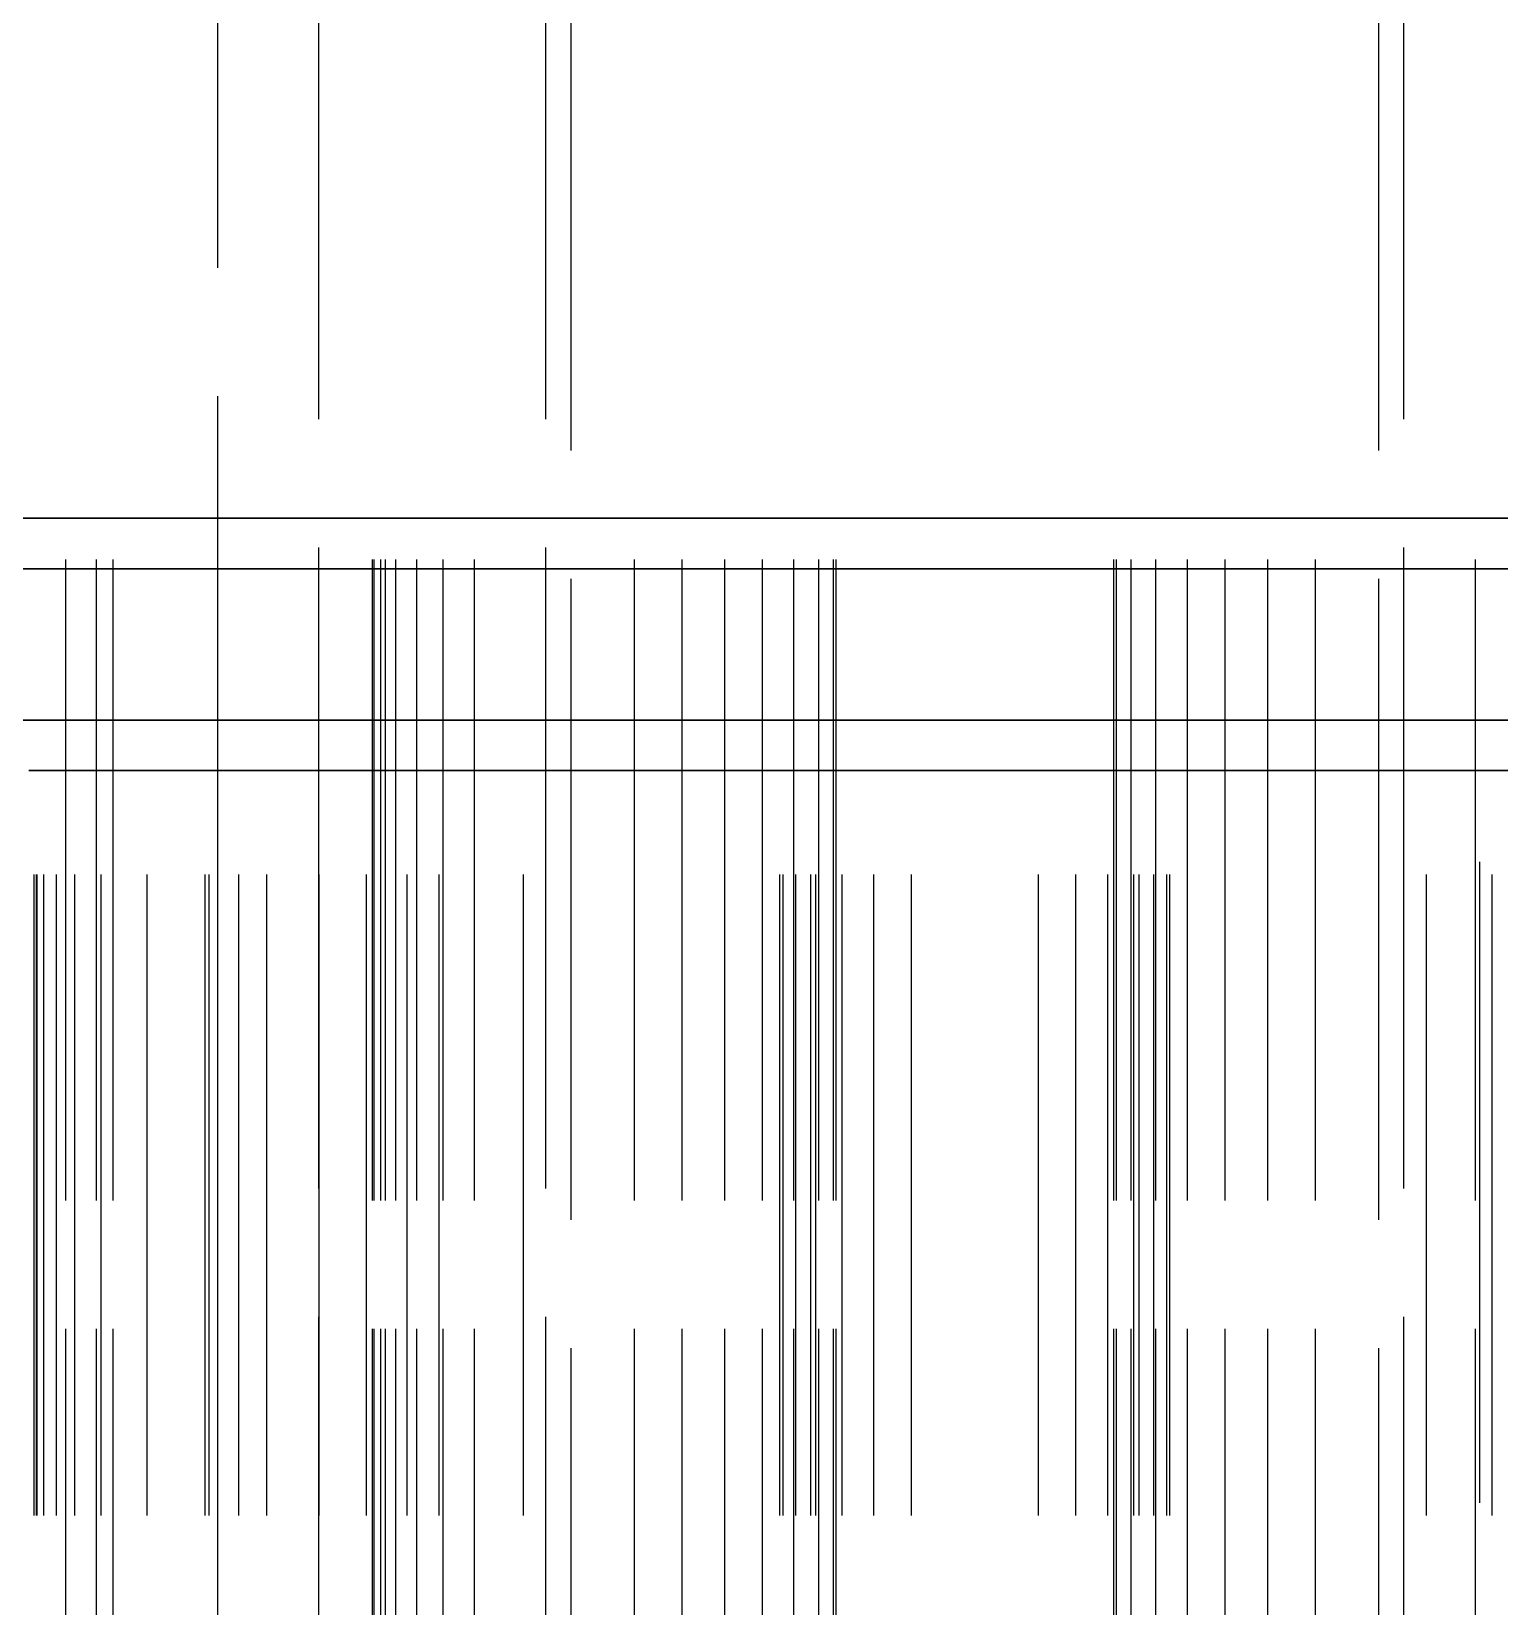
# Model space of a CAD drawing. Header units: millimetres. Extents: x -9 to 243, y -53 to 196.
# Drawn here: x 156.981 to 159.889, y 21.644 to 24.764 of the extents above; entities that cross this region are included whole.
import ezdxf

# ---------------------------------------------------------------- set-up
doc = ezdxf.new("R2010")
doc.units = ezdxf.units.MM
doc.linetypes.add('DASHED', pattern=[1.524, 1.27, -0.254])
doc.layers.add('HIDDEN', color=8, linetype='DASHED')

msp = doc.modelspace()

# ---------------------------------------------------------------- linework, layer by layer
at = {"layer": 'HIDDEN'}
for points in [[(158.05, -23.31), (158.05, 34.4)], [(159.65, -23.31), (159.65, 34.4)], [(157.55, -20.2), (157.55, 32.4)], [(158, -20.2), (158, 32.4)], [(159.7, -20.2), (159.7, 32.4)], [(157.35, -19.9), (157.35, 32.1)], [(162.77063, 23.8), (162.16746, 23.8), (161.56429, 23.8), (160.96111, 23.8), (160.35794, 23.8), (159.75476, 23.8), (159.15159, 23.8), (158.54841, 23.8), (157.94524, 23.8), (157.34206, 23.8), (156.73889, 23.8), (156.13571, 23.8), (155.53254, 23.8), (154.92937, 23.8), (154.32619, 23.8), (153.72302, 23.8), (153.11984, 23.8), (152.51667, 23.8), (151.91349, 23.8)], [(151.91349, 23.8), (152.21508, 23.8), (152.51667, 23.8), (152.81825, 23.8), (153.11984, 23.8), (153.42143, 23.8), (153.72302, 23.8), (154.0246, 23.8), (154.32619, 23.8), (154.62778, 23.8), (154.92937, 23.8), (155.23095, 23.8), (155.53254, 23.8), (155.83413, 23.8), (156.13571, 23.8), (156.4373, 23.8), (156.73889, 23.8), (157.04048, 23.8), (157.34206, 23.8), (157.64365, 23.8), (157.94524, 23.8), (158.24683, 23.8), (158.54841, 23.8), (158.85, 23.8)], [(157.04908, 23.8), (156.96947, 23.8)], [(156.96947, 23.8), (157.04908, 23.8)], [(157.10941, 23.8), (157.04908, 23.8)], [(157.04908, 23.8), (157.10941, 23.8)], [(157.04908, 19.4), (157.04908, 23.8)], [(157.04908, 19.4), (157.04908, 23.8)], [(157.14241, 23.8), (157.10941, 23.8)], [(157.10941, 23.8), (157.14241, 23.8)], [(157.10941, 19.4), (157.10941, 23.8)], [(157.10941, 19.4), (157.10941, 23.8)], [(157.68201, 23.8), (157.67344, 23.8), (157.66488, 23.8), (157.65631, 23.8), (157.64775, 23.8), (157.63918, 23.8), (157.63062, 23.8), (157.62205, 23.8), (157.61349, 23.8), (157.60492, 23.8), (157.59636, 23.8), (157.58779, 23.8), (157.57923, 23.8), (157.57066, 23.8), (157.5621, 23.8), (157.55353, 23.8), (157.54497, 23.8), (157.5364, 23.8), (157.52784, 23.8), (157.51927, 23.8), (157.51071, 23.8), (157.50214, 23.8), (157.49358, 23.8), (157.48501, 23.8), (157.47645, 23.8), (157.46788, 23.8), (157.45932, 23.8), (157.45075, 23.8), (157.44219, 23.8), (157.43362, 23.8), (157.42506, 23.8), (157.41649, 23.8), (157.40793, 23.8), (157.39936, 23.8), (157.3908, 23.8), (157.38223, 23.8), (157.37367, 23.8), (157.3651, 23.8), (157.35654, 23.8), (157.34797, 23.8), (157.33941, 23.8), (157.33084, 23.8), (157.32228, 23.8), (157.31371, 23.8), (157.30515, 23.8), (157.29658, 23.8), (157.28802, 23.8), (157.27945, 23.8), (157.27089, 23.8), (157.26232, 23.8), (157.25376, 23.8), (157.24519, 23.8), (157.23663, 23.8), (157.22806, 23.8), (157.2195, 23.8), (157.21093, 23.8), (157.20237, 23.8), (157.1938, 23.8), (157.18524, 23.8), (157.17667, 23.8), (157.16811, 23.8), (157.15954, 23.8), (157.15098, 23.8), (157.14241, 23.8)], [(157.14241, 23.8), (157.15098, 23.8), (157.15954, 23.8), (157.16811, 23.8), (157.17667, 23.8), (157.18524, 23.8), (157.1938, 23.8), (157.20237, 23.8), (157.21093, 23.8), (157.2195, 23.8), (157.22806, 23.8), (157.23663, 23.8), (157.24519, 23.8), (157.25376, 23.8), (157.26232, 23.8), (157.27089, 23.8), (157.27945, 23.8), (157.28802, 23.8), (157.29658, 23.8), (157.30515, 23.8), (157.31371, 23.8), (157.32228, 23.8), (157.33084, 23.8), (157.33941, 23.8), (157.34797, 23.8), (157.35654, 23.8), (157.3651, 23.8), (157.37367, 23.8), (157.38223, 23.8), (157.3908, 23.8), (157.39936, 23.8), (157.40793, 23.8), (157.41649, 23.8), (157.42506, 23.8), (157.43362, 23.8), (157.44219, 23.8), (157.45075, 23.8), (157.45932, 23.8), (157.46788, 23.8), (157.47645, 23.8), (157.48501, 23.8), (157.49358, 23.8), (157.50214, 23.8), (157.51071, 23.8), (157.51927, 23.8), (157.52784, 23.8), (157.5364, 23.8), (157.54497, 23.8), (157.55353, 23.8), (157.5621, 23.8), (157.57066, 23.8), (157.57923, 23.8), (157.58779, 23.8), (157.59636, 23.8), (157.60492, 23.8), (157.61349, 23.8), (157.62205, 23.8), (157.63062, 23.8), (157.63918, 23.8), (157.64775, 23.8), (157.65631, 23.8), (157.66488, 23.8), (157.67344, 23.8), (157.68201, 23.8)], [(157.14241, 19.4), (157.14241, 23.8)], [(157.14241, 19.4), (157.14241, 23.8)], [(157.67275, 23.8), (157.65627, 23.8)], [(157.65627, 23.8), (157.65943, 23.8)], [(157.65943, 23.8), (157.65627, 23.8)], [(157.65627, 23.8), (157.67275, 23.8)], [(157.65627, 19.4), (157.65627, 23.8)], [(157.65627, 19.4), (157.65627, 23.8)], [(157.65943, 23.8), (157.68201, 23.8)], [(157.68201, 23.8), (157.65943, 23.8)], [(157.65943, 19.4), (157.65943, 23.8)], [(157.65943, 19.4), (157.65943, 23.8)], [(157.70281, 23.8), (157.67275, 23.8)], [(157.67275, 23.8), (157.70281, 23.8)], [(157.67275, 19.4), (157.67275, 23.8)], [(157.67275, 19.4), (157.67275, 23.8)], [(157.68201, 19.4), (157.68201, 23.8)], [(157.68201, 19.4), (157.68201, 23.8)], [(157.74445, 23.8), (157.70281, 23.8)], [(157.70281, 23.8), (157.74445, 23.8)], [(157.70281, 19.4), (157.70281, 23.8)], [(157.70281, 19.4), (157.70281, 23.8)], [(157.7966, 23.8), (157.74445, 23.8)], [(157.74445, 23.8), (157.7966, 23.8)], [(157.74445, 19.4), (157.74445, 23.8)], [(157.74445, 19.4), (157.74445, 23.8)], [(157.85857, 23.8), (157.7966, 23.8)], [(157.7966, 23.8), (157.85857, 23.8)], [(157.7966, 19.4), (157.7966, 23.8)], [(157.7966, 19.4), (157.7966, 23.8)], [(158.17543, 23.8), (157.85857, 23.8)], [(157.85857, 23.8), (158.17543, 23.8)], [(157.85857, 19.4), (157.85857, 23.8)], [(157.85857, 19.4), (157.85857, 23.8)], [(158.26988, 23.8), (158.17543, 23.8)], [(158.17543, 23.8), (158.26988, 23.8)], [(158.17543, 19.4), (158.17543, 23.8)], [(158.17543, 19.4), (158.17543, 23.8)], [(158.35459, 23.8), (158.26988, 23.8)], [(158.26988, 23.8), (158.35459, 23.8)], [(158.26988, 19.4), (158.26988, 23.8)], [(158.26988, 19.4), (158.26988, 23.8)], [(158.42883, 23.8), (158.35459, 23.8)], [(158.35459, 23.8), (158.42883, 23.8)], [(158.35459, 19.4), (158.35459, 23.8)], [(158.35459, 19.4), (158.35459, 23.8)], [(158.49147, 23.8), (158.42883, 23.8)], [(158.42883, 23.8), (158.49147, 23.8)], [(158.42883, 19.4), (158.42883, 23.8)], [(158.42883, 19.4), (158.42883, 23.8)], [(158.54046, 23.8), (158.49147, 23.8)], [(158.49147, 23.8), (158.54046, 23.8)], [(158.49147, 19.4), (158.49147, 23.8)], [(158.49147, 19.4), (158.49147, 23.8)], [(158.5696, 23.8), (158.54046, 23.8)], [(158.54046, 23.8), (158.5696, 23.8)], [(158.54046, 19.4), (158.54046, 23.8)], [(158.54046, 19.4), (158.54046, 23.8)], [(158.5696, 23.8), (158.57492, 23.8)], [(158.57492, 23.8), (158.5696, 23.8)], [(158.5696, 19.4), (158.5696, 23.8)], [(158.5696, 19.4), (158.5696, 23.8)], [(159.12508, 23.8), (159.11635, 23.8), (159.10762, 23.8), (159.09888, 23.8), (159.09015, 23.8), (159.08142, 23.8), (159.07269, 23.8), (159.06395, 23.8), (159.05522, 23.8), (159.04649, 23.8), (159.03775, 23.8), (159.02902, 23.8), (159.02029, 23.8), (159.01156, 23.8), (159.00282, 23.8), (158.99409, 23.8), (158.98536, 23.8), (158.97663, 23.8), (158.96789, 23.8), (158.95916, 23.8), (158.95043, 23.8), (158.94169, 23.8), (158.93296, 23.8), (158.92423, 23.8), (158.9155, 23.8), (158.90676, 23.8), (158.89803, 23.8), (158.8893, 23.8), (158.88056, 23.8), (158.87183, 23.8), (158.8631, 23.8), (158.85437, 23.8), (158.84563, 23.8), (158.8369, 23.8), (158.82817, 23.8), (158.81944, 23.8), (158.8107, 23.8), (158.80197, 23.8), (158.79324, 23.8), (158.7845, 23.8), (158.77577, 23.8), (158.76704, 23.8), (158.75831, 23.8), (158.74957, 23.8), (158.74084, 23.8), (158.73211, 23.8), (158.72337, 23.8), (158.71464, 23.8), (158.70591, 23.8), (158.69718, 23.8), (158.68844, 23.8), (158.67971, 23.8), (158.67098, 23.8), (158.66225, 23.8), (158.65351, 23.8), (158.64478, 23.8), (158.63605, 23.8), (158.62731, 23.8), (158.61858, 23.8), (158.60985, 23.8), (158.60112, 23.8), (158.59238, 23.8), (158.58365, 23.8), (158.57492, 23.8)], [(159.12508, 23.8), (159.11635, 23.8), (159.10762, 23.8), (159.09888, 23.8), (159.09015, 23.8), (159.08142, 23.8), (159.07269, 23.8), (159.06395, 23.8), (159.05522, 23.8), (159.04649, 23.8), (159.03775, 23.8), (159.02902, 23.8), (159.02029, 23.8), (159.01156, 23.8), (159.00282, 23.8), (158.99409, 23.8), (158.98536, 23.8), (158.97663, 23.8), (158.96789, 23.8), (158.95916, 23.8), (158.95043, 23.8), (158.94169, 23.8), (158.93296, 23.8), (158.92423, 23.8), (158.9155, 23.8), (158.90676, 23.8), (158.89803, 23.8), (158.8893, 23.8), (158.88056, 23.8), (158.87183, 23.8), (158.8631, 23.8), (158.85437, 23.8), (158.84563, 23.8), (158.8369, 23.8), (158.82817, 23.8), (158.81944, 23.8), (158.8107, 23.8), (158.80197, 23.8), (158.79324, 23.8), (158.7845, 23.8), (158.77577, 23.8), (158.76704, 23.8), (158.75831, 23.8), (158.74957, 23.8), (158.74084, 23.8), (158.73211, 23.8), (158.72337, 23.8), (158.71464, 23.8), (158.70591, 23.8), (158.69718, 23.8), (158.68844, 23.8), (158.67971, 23.8), (158.67098, 23.8), (158.66225, 23.8), (158.65351, 23.8), (158.64478, 23.8), (158.63605, 23.8), (158.62731, 23.8), (158.61858, 23.8), (158.60985, 23.8), (158.60112, 23.8), (158.59238, 23.8), (158.58365, 23.8), (158.57492, 23.8)], [(158.57492, 19.4), (158.57492, 23.8)], [(158.57492, 19.4), (158.57492, 23.8)], [(158.85, 23.8), (159.15159, 23.8), (159.45317, 23.8), (159.75476, 23.8), (160.05635, 23.8), (160.35794, 23.8), (160.65952, 23.8), (160.96111, 23.8), (161.2627, 23.8), (161.56429, 23.8), (161.86587, 23.8), (162.16746, 23.8), (162.46905, 23.8)], [(159.12508, 23.8), (159.1304, 23.8)], [(159.1304, 23.8), (159.12508, 23.8)], [(159.12508, 19.4), (159.12508, 23.8)], [(159.12508, 19.4), (159.12508, 23.8)], [(159.1304, 23.8), (159.15954, 23.8)], [(159.15954, 23.8), (159.1304, 23.8)], [(159.1304, 19.4), (159.1304, 23.8)], [(159.1304, 19.4), (159.1304, 23.8)], [(159.15954, 23.8), (159.20853, 23.8)], [(159.20853, 23.8), (159.15954, 23.8)], [(159.15954, 19.4), (159.15954, 23.8)], [(159.15954, 19.4), (159.15954, 23.8)], [(159.20853, 23.8), (159.27117, 23.8)], [(159.27117, 23.8), (159.20853, 23.8)], [(159.20853, 19.4), (159.20853, 23.8)], [(159.20853, 19.4), (159.20853, 23.8)], [(159.27117, 23.8), (159.34541, 23.8)], [(159.34541, 23.8), (159.27117, 23.8)], [(159.27117, 19.4), (159.27117, 23.8)], [(159.27117, 19.4), (159.27117, 23.8)], [(159.34541, 23.8), (159.43012, 23.8)], [(159.43012, 23.8), (159.34541, 23.8)], [(159.34541, 19.4), (159.34541, 23.8)], [(159.34541, 19.4), (159.34541, 23.8)], [(159.43012, 23.8), (159.52457, 23.8)], [(159.52457, 23.8), (159.43012, 23.8)], [(159.43012, 19.4), (159.43012, 23.8)], [(159.43012, 19.4), (159.43012, 23.8)], [(159.52457, 23.8), (159.84143, 23.8)], [(159.84143, 23.8), (159.52457, 23.8)], [(159.52457, 19.4), (159.52457, 23.8)], [(159.52457, 19.4), (159.52457, 23.8)], [(159.84143, 23.8), (159.9034, 23.8)], [(159.9034, 23.8), (159.84143, 23.8)], [(159.84143, 19.4), (159.84143, 23.8)], [(159.84143, 19.4), (159.84143, 23.8)], [(159.94524, 23.7), (159.79921, 23.7), (159.65317, 23.7), (159.50714, 23.7), (159.36111, 23.7), (159.21508, 23.7), (159.06905, 23.7), (158.92302, 23.7), (158.77698, 23.7), (158.63095, 23.7), (158.48492, 23.7), (158.33889, 23.7), (158.19286, 23.7), (158.04683, 23.7), (157.90079, 23.7), (157.75476, 23.7), (157.60873, 23.7), (157.4627, 23.7), (157.31667, 23.7), (157.17063, 23.7), (157.0246, 23.7), (156.87857, 23.7)], [(156.95159, 23.7), (157.0246, 23.7), (157.09762, 23.7), (157.17063, 23.7), (157.24365, 23.7), (157.31667, 23.7), (157.38968, 23.7), (157.4627, 23.7), (157.53571, 23.7), (157.60873, 23.7), (157.68175, 23.7), (157.75476, 23.7), (157.82778, 23.7), (157.90079, 23.7), (157.97381, 23.7), (158.04683, 23.7), (158.11984, 23.7), (158.19286, 23.7), (158.26587, 23.7), (158.33889, 23.7), (158.4119, 23.7), (158.48492, 23.7), (158.55794, 23.7), (158.63095, 23.7), (158.70397, 23.7), (158.77698, 23.7), (158.85, 23.7)], [(160.01587, 23.7), (159.83651, 23.7), (159.65714, 23.7), (159.47778, 23.7), (159.29841, 23.7), (159.11905, 23.7), (158.93968, 23.7), (158.76032, 23.7), (158.58095, 23.7), (158.40159, 23.7), (158.22222, 23.7), (158.04286, 23.7), (157.86349, 23.7), (157.68413, 23.7), (157.50476, 23.7), (157.3254, 23.7), (157.14603, 23.7), (156.96667, 23.7)], [(156.96667, 23.7), (157.05635, 23.7), (157.14603, 23.7), (157.23571, 23.7), (157.3254, 23.7), (157.41508, 23.7), (157.50476, 23.7), (157.59444, 23.7), (157.68413, 23.7), (157.77381, 23.7), (157.86349, 23.7), (157.95317, 23.7), (158.04286, 23.7), (158.13254, 23.7), (158.22222, 23.7), (158.3119, 23.7), (158.40159, 23.7), (158.49127, 23.7), (158.58095, 23.7), (158.67063, 23.7), (158.76032, 23.7), (158.85, 23.7)], [(158.85, 23.7), (158.92302, 23.7), (158.99603, 23.7), (159.06905, 23.7), (159.14206, 23.7), (159.21508, 23.7), (159.2881, 23.7), (159.36111, 23.7), (159.43413, 23.7), (159.50714, 23.7), (159.58016, 23.7), (159.65317, 23.7), (159.72619, 23.7), (159.79921, 23.7), (159.87222, 23.7), (159.94524, 23.7)], [(158.85, 23.7), (158.93968, 23.7), (159.02937, 23.7), (159.11905, 23.7), (159.20873, 23.7), (159.29841, 23.7), (159.3881, 23.7), (159.47778, 23.7), (159.56746, 23.7), (159.65714, 23.7), (159.74683, 23.7), (159.83651, 23.7), (159.92619, 23.7)], [(159.89762, 23.4), (159.70714, 23.4), (159.51667, 23.4), (159.32619, 23.4), (159.13571, 23.4), (158.94524, 23.4), (158.75476, 23.4), (158.56429, 23.4), (158.37381, 23.4), (158.18333, 23.4), (157.99286, 23.4), (157.80238, 23.4), (157.6119, 23.4), (157.42143, 23.4), (157.23095, 23.4), (157.04048, 23.4), (156.85, 23.4)], [(159.89762, 23.4), (159.70714, 23.4), (159.51667, 23.4), (159.32619, 23.4), (159.13571, 23.4), (158.94524, 23.4), (158.75476, 23.4), (158.56429, 23.4), (158.37381, 23.4), (158.18333, 23.4), (157.99286, 23.4), (157.80238, 23.4), (157.6119, 23.4), (157.42143, 23.4), (157.23095, 23.4), (157.04048, 23.4), (156.85, 23.4)], [(159.94556, 23.4), (159.81667, 23.4), (159.68778, 23.4), (159.55889, 23.4), (159.43, 23.4), (159.30111, 23.4), (159.17222, 23.4), (159.04333, 23.4), (158.91444, 23.4), (158.78556, 23.4), (158.65667, 23.4), (158.52778, 23.4), (158.39889, 23.4), (158.27, 23.4), (158.14111, 23.4), (158.01222, 23.4), (157.88333, 23.4), (157.75444, 23.4), (157.62556, 23.4), (157.49667, 23.4), (157.36778, 23.4), (157.23889, 23.4), (157.11, 23.4), (156.98111, 23.4), (156.85222, 23.4)], [(159.94556, 23.4), (159.81667, 23.4), (159.68778, 23.4), (159.55889, 23.4), (159.43, 23.4), (159.30111, 23.4), (159.17222, 23.4), (159.04333, 23.4), (158.91444, 23.4), (158.78556, 23.4), (158.65667, 23.4), (158.52778, 23.4), (158.39889, 23.4), (158.27, 23.4), (158.14111, 23.4), (158.01222, 23.4), (157.88333, 23.4), (157.75444, 23.4), (157.62556, 23.4), (157.49667, 23.4), (157.36778, 23.4), (157.23889, 23.4), (157.11, 23.4), (156.98111, 23.4), (156.85222, 23.4)], [(160.07778, 23.4), (159.88889, 23.4), (159.7, 23.4), (159.51111, 23.4), (159.32222, 23.4), (159.13333, 23.4), (158.94444, 23.4), (158.75556, 23.4), (158.56667, 23.4), (158.37778, 23.4), (158.18889, 23.4), (158, 23.4), (157.81111, 23.4), (157.62222, 23.4), (157.43333, 23.4), (157.24444, 23.4), (157.05556, 23.4), (156.86667, 23.4)], [(159.94524, 23.4), (159.79921, 23.4), (159.65317, 23.4), (159.50714, 23.4), (159.36111, 23.4), (159.21508, 23.4), (159.06905, 23.4), (158.92302, 23.4), (158.77698, 23.4), (158.63095, 23.4), (158.48492, 23.4), (158.33889, 23.4), (158.19286, 23.4), (158.04683, 23.4), (157.90079, 23.4), (157.75476, 23.4), (157.60873, 23.4), (157.4627, 23.4), (157.31667, 23.4), (157.17063, 23.4), (157.0246, 23.4), (156.87857, 23.4)], [(156.91667, 23.4), (156.98111, 23.4), (157.04556, 23.4), (157.11, 23.4), (157.17444, 23.4), (157.23889, 23.4), (157.30333, 23.4), (157.36778, 23.4), (157.43222, 23.4), (157.49667, 23.4), (157.56111, 23.4), (157.62556, 23.4), (157.69, 23.4), (157.75444, 23.4), (157.81889, 23.4), (157.88333, 23.4), (157.94778, 23.4), (158.01222, 23.4), (158.07667, 23.4), (158.14111, 23.4), (158.20556, 23.4), (158.27, 23.4), (158.33444, 23.4), (158.39889, 23.4), (158.46333, 23.4), (158.52778, 23.4), (158.59222, 23.4), (158.65667, 23.4), (158.72111, 23.4), (158.78556, 23.4), (158.85, 23.4)], [(156.91667, 23.4), (156.98111, 23.4), (157.04556, 23.4), (157.11, 23.4), (157.17444, 23.4), (157.23889, 23.4), (157.30333, 23.4), (157.36778, 23.4), (157.43222, 23.4), (157.49667, 23.4), (157.56111, 23.4), (157.62556, 23.4), (157.69, 23.4), (157.75444, 23.4), (157.81889, 23.4), (157.88333, 23.4), (157.94778, 23.4), (158.01222, 23.4), (158.07667, 23.4), (158.14111, 23.4), (158.20556, 23.4), (158.27, 23.4), (158.33444, 23.4), (158.39889, 23.4), (158.46333, 23.4), (158.52778, 23.4), (158.59222, 23.4), (158.65667, 23.4), (158.72111, 23.4), (158.78556, 23.4), (158.85, 23.4)], [(156.94524, 23.4), (157.04048, 23.4), (157.13571, 23.4), (157.23095, 23.4), (157.32619, 23.4), (157.42143, 23.4), (157.51667, 23.4), (157.6119, 23.4), (157.70714, 23.4), (157.80238, 23.4), (157.89762, 23.4), (157.99286, 23.4), (158.0881, 23.4), (158.18333, 23.4), (158.27857, 23.4), (158.37381, 23.4), (158.46905, 23.4), (158.56429, 23.4), (158.65952, 23.4), (158.75476, 23.4), (158.85, 23.4)], [(156.94524, 23.4), (157.04048, 23.4), (157.13571, 23.4), (157.23095, 23.4), (157.32619, 23.4), (157.42143, 23.4), (157.51667, 23.4), (157.6119, 23.4), (157.70714, 23.4), (157.80238, 23.4), (157.89762, 23.4), (157.99286, 23.4), (158.0881, 23.4), (158.18333, 23.4), (158.27857, 23.4), (158.37381, 23.4), (158.46905, 23.4), (158.56429, 23.4), (158.65952, 23.4), (158.75476, 23.4), (158.85, 23.4)], [(156.95159, 23.4), (157.0246, 23.4), (157.09762, 23.4), (157.17063, 23.4), (157.24365, 23.4), (157.31667, 23.4), (157.38968, 23.4), (157.4627, 23.4), (157.53571, 23.4), (157.60873, 23.4), (157.68175, 23.4), (157.75476, 23.4), (157.82778, 23.4), (157.90079, 23.4), (157.97381, 23.4), (158.04683, 23.4), (158.11984, 23.4), (158.19286, 23.4), (158.26587, 23.4), (158.33889, 23.4), (158.4119, 23.4), (158.48492, 23.4), (158.55794, 23.4), (158.63095, 23.4), (158.70397, 23.4), (158.77698, 23.4), (158.85, 23.4)], [(156.96111, 23.4), (157.05556, 23.4), (157.15, 23.4), (157.24444, 23.4), (157.33889, 23.4), (157.43333, 23.4), (157.52778, 23.4), (157.62222, 23.4), (157.71667, 23.4), (157.81111, 23.4), (157.90556, 23.4), (158, 23.4), (158.09444, 23.4), (158.18889, 23.4), (158.28333, 23.4), (158.37778, 23.4), (158.47222, 23.4), (158.56667, 23.4), (158.66111, 23.4), (158.75556, 23.4), (158.85, 23.4)], [(158.85, 23.4), (158.94524, 23.4), (159.04048, 23.4), (159.13571, 23.4), (159.23095, 23.4), (159.32619, 23.4), (159.42143, 23.4), (159.51667, 23.4), (159.6119, 23.4), (159.70714, 23.4), (159.80238, 23.4), (159.89762, 23.4)], [(158.85, 23.4), (158.94444, 23.4), (159.03889, 23.4), (159.13333, 23.4), (159.22778, 23.4), (159.32222, 23.4), (159.41667, 23.4), (159.51111, 23.4), (159.60556, 23.4), (159.7, 23.4), (159.79444, 23.4), (159.88889, 23.4), (159.98333, 23.4)], [(158.85, 23.4), (158.94524, 23.4), (159.04048, 23.4), (159.13571, 23.4), (159.23095, 23.4), (159.32619, 23.4), (159.42143, 23.4), (159.51667, 23.4), (159.6119, 23.4), (159.70714, 23.4), (159.80238, 23.4), (159.89762, 23.4)], [(158.85, 23.4), (158.91444, 23.4), (158.97889, 23.4), (159.04333, 23.4), (159.10778, 23.4), (159.17222, 23.4), (159.23667, 23.4), (159.30111, 23.4), (159.36556, 23.4), (159.43, 23.4), (159.49444, 23.4), (159.55889, 23.4), (159.62333, 23.4), (159.68778, 23.4), (159.75222, 23.4), (159.81667, 23.4), (159.88111, 23.4), (159.94556, 23.4)], [(158.85, 23.4), (158.91444, 23.4), (158.97889, 23.4), (159.04333, 23.4), (159.10778, 23.4), (159.17222, 23.4), (159.23667, 23.4), (159.30111, 23.4), (159.36556, 23.4), (159.43, 23.4), (159.49444, 23.4), (159.55889, 23.4), (159.62333, 23.4), (159.68778, 23.4), (159.75222, 23.4), (159.81667, 23.4), (159.88111, 23.4), (159.94556, 23.4)], [(158.85, 23.4), (158.92302, 23.4), (158.99603, 23.4), (159.06905, 23.4), (159.14206, 23.4), (159.21508, 23.4), (159.2881, 23.4), (159.36111, 23.4), (159.43413, 23.4), (159.50714, 23.4), (159.58016, 23.4), (159.65317, 23.4), (159.72619, 23.4), (159.79921, 23.4), (159.87222, 23.4), (159.94524, 23.4)], [(156.97533, 23.3), (157.39184, 23.3)], [(157.39184, 23.3), (156.97533, 23.3)], [(156.98641, 23.3), (156.99199, 23.3)], [(156.99077, 23.3), (156.98641, 23.3)], [(156.98641, 23.3), (156.99077, 23.3)], [(156.99199, 23.3), (156.98641, 23.3)], [(156.98641, 20.3), (156.98641, 23.3)], [(156.98641, 20.3), (156.98641, 23.3)], [(157.00524, 23.3), (156.99077, 23.3)], [(156.99077, 23.3), (157.00524, 23.3)], [(156.99077, 20.3), (156.99077, 23.3)], [(156.99077, 20.3), (156.99077, 23.3)], [(156.99199, 23.3), (157.21028, 23.3)], [(157.21028, 23.3), (156.99199, 23.3)], [(156.99199, 20.3), (156.99199, 23.3)], [(156.99199, 20.3), (156.99199, 23.3)], [(157.03025, 23.3), (157.00524, 23.3)], [(157.00524, 23.3), (157.03025, 23.3)], [(157.00524, 20.3), (157.00524, 23.3)], [(157.00524, 20.3), (157.00524, 23.3)], [(157.06689, 23.3), (157.03025, 23.3)], [(157.03025, 23.3), (157.06689, 23.3)], [(157.03025, 20.3), (157.03025, 23.3)], [(157.03025, 20.3), (157.03025, 23.3)], [(157.11919, 23.3), (157.06689, 23.3)], [(157.06689, 23.3), (157.11919, 23.3)], [(157.06689, 20.3), (157.06689, 23.3)], [(157.06689, 20.3), (157.06689, 23.3)], [(157.39184, 23.3), (157.11919, 23.3)], [(157.11919, 23.3), (157.39184, 23.3)], [(157.11919, 20.3), (157.11919, 23.3)], [(157.11919, 20.3), (157.11919, 23.3)], [(157.21028, 23.3), (157.33299, 23.3)], [(157.33299, 23.3), (157.21028, 23.3)], [(157.21028, 20.3), (157.21028, 23.3)], [(157.21028, 20.3), (157.21028, 23.3)], [(159.875, 23.3), (159.83452, 23.3), (159.79405, 23.3), (159.75357, 23.3), (159.7131, 23.3), (159.67262, 23.3), (159.63214, 23.3), (159.59167, 23.3), (159.55119, 23.3), (159.51071, 23.3), (159.47024, 23.3), (159.42976, 23.3), (159.38929, 23.3), (159.34881, 23.3), (159.30833, 23.3), (159.26786, 23.3), (159.22738, 23.3), (159.1869, 23.3), (159.14643, 23.3), (159.10595, 23.3), (159.06548, 23.3), (159.025, 23.3), (158.98452, 23.3), (158.94405, 23.3), (158.90357, 23.3), (158.8631, 23.3), (158.82262, 23.3), (158.78214, 23.3), (158.74167, 23.3), (158.70119, 23.3), (158.66071, 23.3), (158.62024, 23.3), (158.57976, 23.3), (158.53929, 23.3), (158.49881, 23.3), (158.45833, 23.3), (158.41786, 23.3), (158.37738, 23.3), (158.3369, 23.3), (158.29643, 23.3), (158.25595, 23.3), (158.21548, 23.3), (158.175, 23.3), (158.13452, 23.3), (158.09405, 23.3), (158.05357, 23.3), (158.0131, 23.3), (157.97262, 23.3), (157.93214, 23.3), (157.89167, 23.3), (157.85119, 23.3), (157.81071, 23.3), (157.77024, 23.3), (157.72976, 23.3), (157.68929, 23.3), (157.64881, 23.3), (157.60833, 23.3), (157.56786, 23.3), (157.52738, 23.3), (157.4869, 23.3), (157.44643, 23.3), (157.40595, 23.3), (157.36548, 23.3), (157.325, 23.3)], [(157.325, 23.3), (157.36548, 23.3), (157.40595, 23.3), (157.44643, 23.3), (157.4869, 23.3), (157.52738, 23.3), (157.56786, 23.3), (157.60833, 23.3), (157.64881, 23.3), (157.68929, 23.3), (157.72976, 23.3), (157.77024, 23.3), (157.81071, 23.3), (157.85119, 23.3), (157.89167, 23.3), (157.93214, 23.3), (157.97262, 23.3), (158.0131, 23.3), (158.05357, 23.3), (158.09405, 23.3), (158.13452, 23.3), (158.175, 23.3), (158.21548, 23.3), (158.25595, 23.3), (158.29643, 23.3), (158.3369, 23.3), (158.37738, 23.3), (158.41786, 23.3), (158.45833, 23.3), (158.49881, 23.3), (158.53929, 23.3), (158.57976, 23.3), (158.62024, 23.3), (158.66071, 23.3), (158.70119, 23.3), (158.74167, 23.3), (158.78214, 23.3), (158.82262, 23.3), (158.8631, 23.3), (158.90357, 23.3), (158.94405, 23.3), (158.98452, 23.3), (159.025, 23.3), (159.06548, 23.3), (159.10595, 23.3), (159.14643, 23.3), (159.1869, 23.3), (159.22738, 23.3), (159.26786, 23.3), (159.30833, 23.3), (159.34881, 23.3), (159.38929, 23.3), (159.42976, 23.3), (159.47024, 23.3), (159.51071, 23.3), (159.55119, 23.3), (159.59167, 23.3), (159.63214, 23.3), (159.67262, 23.3), (159.7131, 23.3), (159.75357, 23.3), (159.79405, 23.3), (159.83452, 23.3), (159.875, 23.3)], [(157.325, 20.3), (157.325, 23.3)], [(157.33299, 23.3), (157.44681, 23.3)], [(157.44681, 23.3), (157.33299, 23.3)], [(157.33299, 20.3), (157.33299, 23.3)], [(157.33299, 20.3), (157.33299, 23.3)], [(159.85, 23.3), (159.81032, 23.3), (159.77063, 23.3), (159.73095, 23.3), (159.69127, 23.3), (159.65159, 23.3), (159.6119, 23.3), (159.57222, 23.3), (159.53254, 23.3), (159.49286, 23.3), (159.45317, 23.3), (159.41349, 23.3), (159.37381, 23.3), (159.33413, 23.3), (159.29444, 23.3), (159.25476, 23.3), (159.21508, 23.3), (159.1754, 23.3), (159.13571, 23.3), (159.09603, 23.3), (159.05635, 23.3), (159.01667, 23.3), (158.97698, 23.3), (158.9373, 23.3), (158.89762, 23.3), (158.85794, 23.3), (158.81825, 23.3), (158.77857, 23.3), (158.73889, 23.3), (158.69921, 23.3), (158.65952, 23.3), (158.61984, 23.3), (158.58016, 23.3), (158.54048, 23.3), (158.50079, 23.3), (158.46111, 23.3), (158.42143, 23.3), (158.38175, 23.3), (158.34206, 23.3), (158.30238, 23.3), (158.2627, 23.3), (158.22302, 23.3), (158.18333, 23.3), (158.14365, 23.3), (158.10397, 23.3), (158.06429, 23.3), (158.0246, 23.3), (157.98492, 23.3), (157.94524, 23.3), (157.90556, 23.3), (157.86587, 23.3), (157.82619, 23.3), (157.78651, 23.3), (157.74683, 23.3), (157.70714, 23.3), (157.66746, 23.3), (157.62778, 23.3), (157.5881, 23.3), (157.54841, 23.3), (157.50873, 23.3), (157.46905, 23.3), (157.42937, 23.3), (157.38968, 23.3), (157.35, 23.3)], [(157.35, 23.3), (157.37381, 23.3), (157.39762, 23.3), (157.42143, 23.3), (157.44524, 23.3), (157.46905, 23.3), (157.49286, 23.3), (157.51667, 23.3), (157.54048, 23.3), (157.56429, 23.3), (157.5881, 23.3), (157.6119, 23.3), (157.63571, 23.3), (157.65952, 23.3), (157.68333, 23.3), (157.70714, 23.3), (157.73095, 23.3), (157.75476, 23.3), (157.77857, 23.3), (157.80238, 23.3), (157.82619, 23.3), (157.85, 23.3), (157.87381, 23.3), (157.89762, 23.3), (157.92143, 23.3), (157.94524, 23.3), (157.96905, 23.3), (157.99286, 23.3), (158.01667, 23.3), (158.04048, 23.3), (158.06429, 23.3), (158.0881, 23.3), (158.1119, 23.3), (158.13571, 23.3), (158.15952, 23.3), (158.18333, 23.3), (158.20714, 23.3), (158.23095, 23.3), (158.25476, 23.3), (158.27857, 23.3), (158.30238, 23.3), (158.32619, 23.3), (158.35, 23.3), (158.37381, 23.3), (158.39762, 23.3), (158.42143, 23.3), (158.44524, 23.3), (158.46905, 23.3), (158.49286, 23.3), (158.51667, 23.3), (158.54048, 23.3), (158.56429, 23.3), (158.5881, 23.3), (158.6119, 23.3), (158.63571, 23.3), (158.65952, 23.3), (158.68333, 23.3), (158.70714, 23.3), (158.73095, 23.3), (158.75476, 23.3), (158.77857, 23.3), (158.80238, 23.3), (158.82619, 23.3), (158.85, 23.3)], [(157.35, 17.8), (157.35, 23.3)], [(157.39184, 20.3), (157.39184, 23.3)], [(157.39184, 20.3), (157.39184, 23.3)], [(157.44681, 23.3), (157.55097, 23.3)], [(157.55097, 23.3), (157.44681, 23.3)], [(157.44681, 20.3), (157.44681, 23.3)], [(157.44681, 20.3), (157.44681, 23.3)], [(157.55097, 23.3), (157.64441, 23.3)], [(157.64441, 23.3), (157.55097, 23.3)], [(157.55097, 20.3), (157.55097, 23.3)], [(157.55097, 20.3), (157.55097, 23.3)], [(157.64441, 23.3), (157.72529, 23.3)], [(157.72529, 23.3), (157.64441, 23.3)], [(157.64441, 20.3), (157.64441, 23.3)], [(157.64441, 20.3), (157.64441, 23.3)], [(157.72529, 23.3), (157.78832, 23.3)], [(157.78832, 23.3), (157.72529, 23.3)], [(157.72529, 20.3), (157.72529, 23.3)], [(157.72529, 20.3), (157.72529, 23.3)], [(157.78832, 23.3), (157.95556, 23.3)], [(157.95556, 23.3), (157.78832, 23.3)], [(157.78832, 20.3), (157.78832, 23.3)], [(157.78832, 20.3), (157.78832, 23.3)], [(157.95556, 20.3), (157.95556, 23.3)], [(157.95556, 23.3), (158.52453, 23.3)], [(158.52453, 23.3), (157.95556, 23.3)], [(157.95556, 20.3), (157.95556, 23.3)], [(158.46368, 20.3), (158.46368, 23.3)], [(158.52453, 23.3), (158.46368, 23.3)], [(158.46368, 23.3), (158.46987, 23.3)], [(158.46368, 23.3), (158.52453, 23.3)], [(158.46987, 23.3), (158.46368, 23.3)], [(158.46368, 20.3), (158.46368, 23.3)], [(158.46987, 20.3), (158.46987, 23.3)], [(158.46987, 23.3), (158.49542, 23.3)], [(158.49542, 23.3), (158.46987, 23.3)], [(158.46987, 20.3), (158.46987, 23.3)], [(158.49542, 23.3), (158.53492, 23.3)], [(158.53492, 23.3), (158.49542, 23.3)], [(158.49542, 20.3), (158.49542, 23.3)], [(158.49542, 20.3), (158.49542, 23.3)], [(158.52453, 20.3), (158.52453, 23.3)], [(158.52453, 20.3), (158.52453, 23.3)], [(158.53492, 23.3), (158.58671, 23.3)], [(158.58671, 23.3), (158.53492, 23.3)], [(158.53492, 20.3), (158.53492, 23.3)], [(158.53492, 20.3), (158.53492, 23.3)], [(158.58671, 23.3), (158.6499, 23.3)], [(158.6499, 23.3), (158.58671, 23.3)], [(158.58671, 20.3), (158.58671, 23.3)], [(158.58671, 20.3), (158.58671, 23.3)], [(158.6499, 23.3), (158.72397, 23.3)], [(158.72397, 23.3), (158.6499, 23.3)], [(158.6499, 20.3), (158.6499, 23.3)], [(158.6499, 20.3), (158.6499, 23.3)], [(158.72397, 23.3), (158.97603, 23.3)], [(158.97603, 23.3), (158.72397, 23.3)], [(158.72397, 20.3), (158.72397, 23.3)], [(158.72397, 20.3), (158.72397, 23.3)], [(158.85, 23.3), (158.86587, 23.3), (158.88175, 23.3), (158.89762, 23.3), (158.91349, 23.3), (158.92937, 23.3), (158.94524, 23.3), (158.96111, 23.3), (158.97698, 23.3), (158.99286, 23.3), (159.00873, 23.3), (159.0246, 23.3), (159.04048, 23.3), (159.05635, 23.3), (159.07222, 23.3), (159.0881, 23.3), (159.10397, 23.3), (159.11984, 23.3), (159.13571, 23.3), (159.15159, 23.3), (159.16746, 23.3), (159.18333, 23.3), (159.19921, 23.3), (159.21508, 23.3), (159.23095, 23.3), (159.24683, 23.3), (159.2627, 23.3), (159.27857, 23.3), (159.29444, 23.3), (159.31032, 23.3), (159.32619, 23.3), (159.34206, 23.3), (159.35794, 23.3), (159.37381, 23.3), (159.38968, 23.3), (159.40556, 23.3), (159.42143, 23.3), (159.4373, 23.3), (159.45317, 23.3), (159.46905, 23.3), (159.48492, 23.3), (159.50079, 23.3), (159.51667, 23.3), (159.53254, 23.3), (159.54841, 23.3), (159.56429, 23.3), (159.58016, 23.3), (159.59603, 23.3), (159.6119, 23.3), (159.62778, 23.3), (159.64365, 23.3), (159.65952, 23.3), (159.6754, 23.3), (159.69127, 23.3), (159.70714, 23.3), (159.72302, 23.3), (159.73889, 23.3), (159.75476, 23.3), (159.77063, 23.3), (159.78651, 23.3), (159.80238, 23.3), (159.81825, 23.3), (159.83413, 23.3), (159.85, 23.3)], [(158.97603, 23.3), (159.0501, 23.3)], [(159.0501, 23.3), (158.97603, 23.3)], [(158.97603, 20.3), (158.97603, 23.3)], [(158.97603, 20.3), (158.97603, 23.3)], [(159.0501, 23.3), (159.11329, 23.3)], [(159.11329, 23.3), (159.0501, 23.3)], [(159.0501, 20.3), (159.0501, 23.3)], [(159.0501, 20.3), (159.0501, 23.3)], [(159.11329, 23.3), (159.16508, 23.3)], [(159.16508, 23.3), (159.11329, 23.3)], [(159.11329, 20.3), (159.11329, 23.3)], [(159.11329, 20.3), (159.11329, 23.3)], [(159.16508, 23.3), (159.20458, 23.3)], [(159.20458, 23.3), (159.16508, 23.3)], [(159.16508, 20.3), (159.16508, 23.3)], [(159.16508, 20.3), (159.16508, 23.3)], [(159.23632, 23.3), (159.17547, 23.3)], [(159.17547, 23.3), (159.74444, 23.3)], [(159.74444, 23.3), (159.17547, 23.3)], [(159.17547, 23.3), (159.23632, 23.3)], [(159.17547, 20.3), (159.17547, 23.3)], [(159.17547, 20.3), (159.17547, 23.3)], [(159.20458, 23.3), (159.23013, 23.3)], [(159.23013, 23.3), (159.20458, 23.3)], [(159.20458, 20.3), (159.20458, 23.3)], [(159.20458, 20.3), (159.20458, 23.3)], [(159.23013, 23.3), (159.23632, 23.3)], [(159.23632, 23.3), (159.23013, 23.3)], [(159.23013, 20.3), (159.23013, 23.3)], [(159.23013, 20.3), (159.23013, 23.3)], [(159.23632, 20.3), (159.23632, 23.3)], [(159.23632, 20.3), (159.23632, 23.3)], [(159.74444, 23.3), (159.91168, 23.3)], [(159.91168, 23.3), (159.74444, 23.3)], [(159.74444, 20.3), (159.74444, 23.3)], [(159.74444, 20.3), (159.74444, 23.3)], [(159.85, 18.801), (159.85, 23.3)], [(159.85, 18.801), (159.85, 23.3)], [(159.875, 20.3), (159.875, 23.3)], [(159.875, 20.3), (159.875, 23.3)]]:
    msp.add_lwpolyline(points, dxfattribs=at)

doc.saveas('drawing.dxf')
